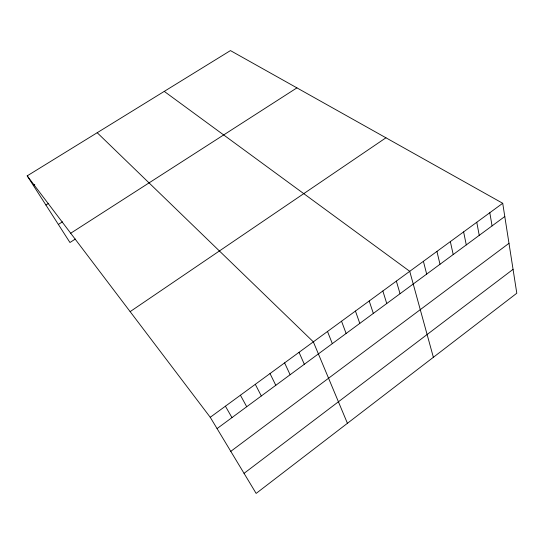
<?xml version="1.0" encoding="UTF-8"?>
<svg xmlns="http://www.w3.org/2000/svg" width="544" height="544" viewBox="0 0 544 544"><rect width="100%" height="100%" fill="white"/><g stroke="black" fill="none" stroke-linecap="round" stroke-linejoin="round"><path stroke-width="0.82" d="M244.045 473.348L513.06 269.348M230.785 451.357L508.987 243.311M217.063 428.59L504.791 216.519M502.717 203.279L516.8 293.223L256.142 493.408L210.249 417.289L502.717 203.279L230.445 50.592L27.2 175.862L69.952 242.508L75.303 239.061M130.138 311.63L385.941 137.795M70.7 233.24L296.922 87.87M58.358 224.441L62.472 221.823M45.92 205.047L48.729 203.279M33.34 185.429L34.775 184.538M164.254 91.392L409.741 271.32L433.371 357.299M97.199 132.716L313.344 341.856L347.426 423.3M27.2 175.862L210.249 417.289M225.413 406.198L231.962 417.608M240.428 395.209L246.711 406.735M255.299 384.329L261.324 395.964M270.021 373.558L275.794 385.302M284.6 362.889L290.129 374.734M299.044 352.322L304.327 364.276M327.508 331.486L332.323 343.638M341.544 321.225L346.12 333.465M355.436 311.052L359.795 323.394M369.206 300.982L373.334 313.405M382.847 290.999L386.757 303.518M396.358 281.112L400.051 293.719M423.402 261.317L426.68 274.094M436.934 251.416L440.001 264.275M450.344 241.611L453.2 254.544M463.617 231.894L466.276 244.909M476.775 222.265L479.23 235.355M489.811 212.731L492.068 225.896"/></g></svg>
